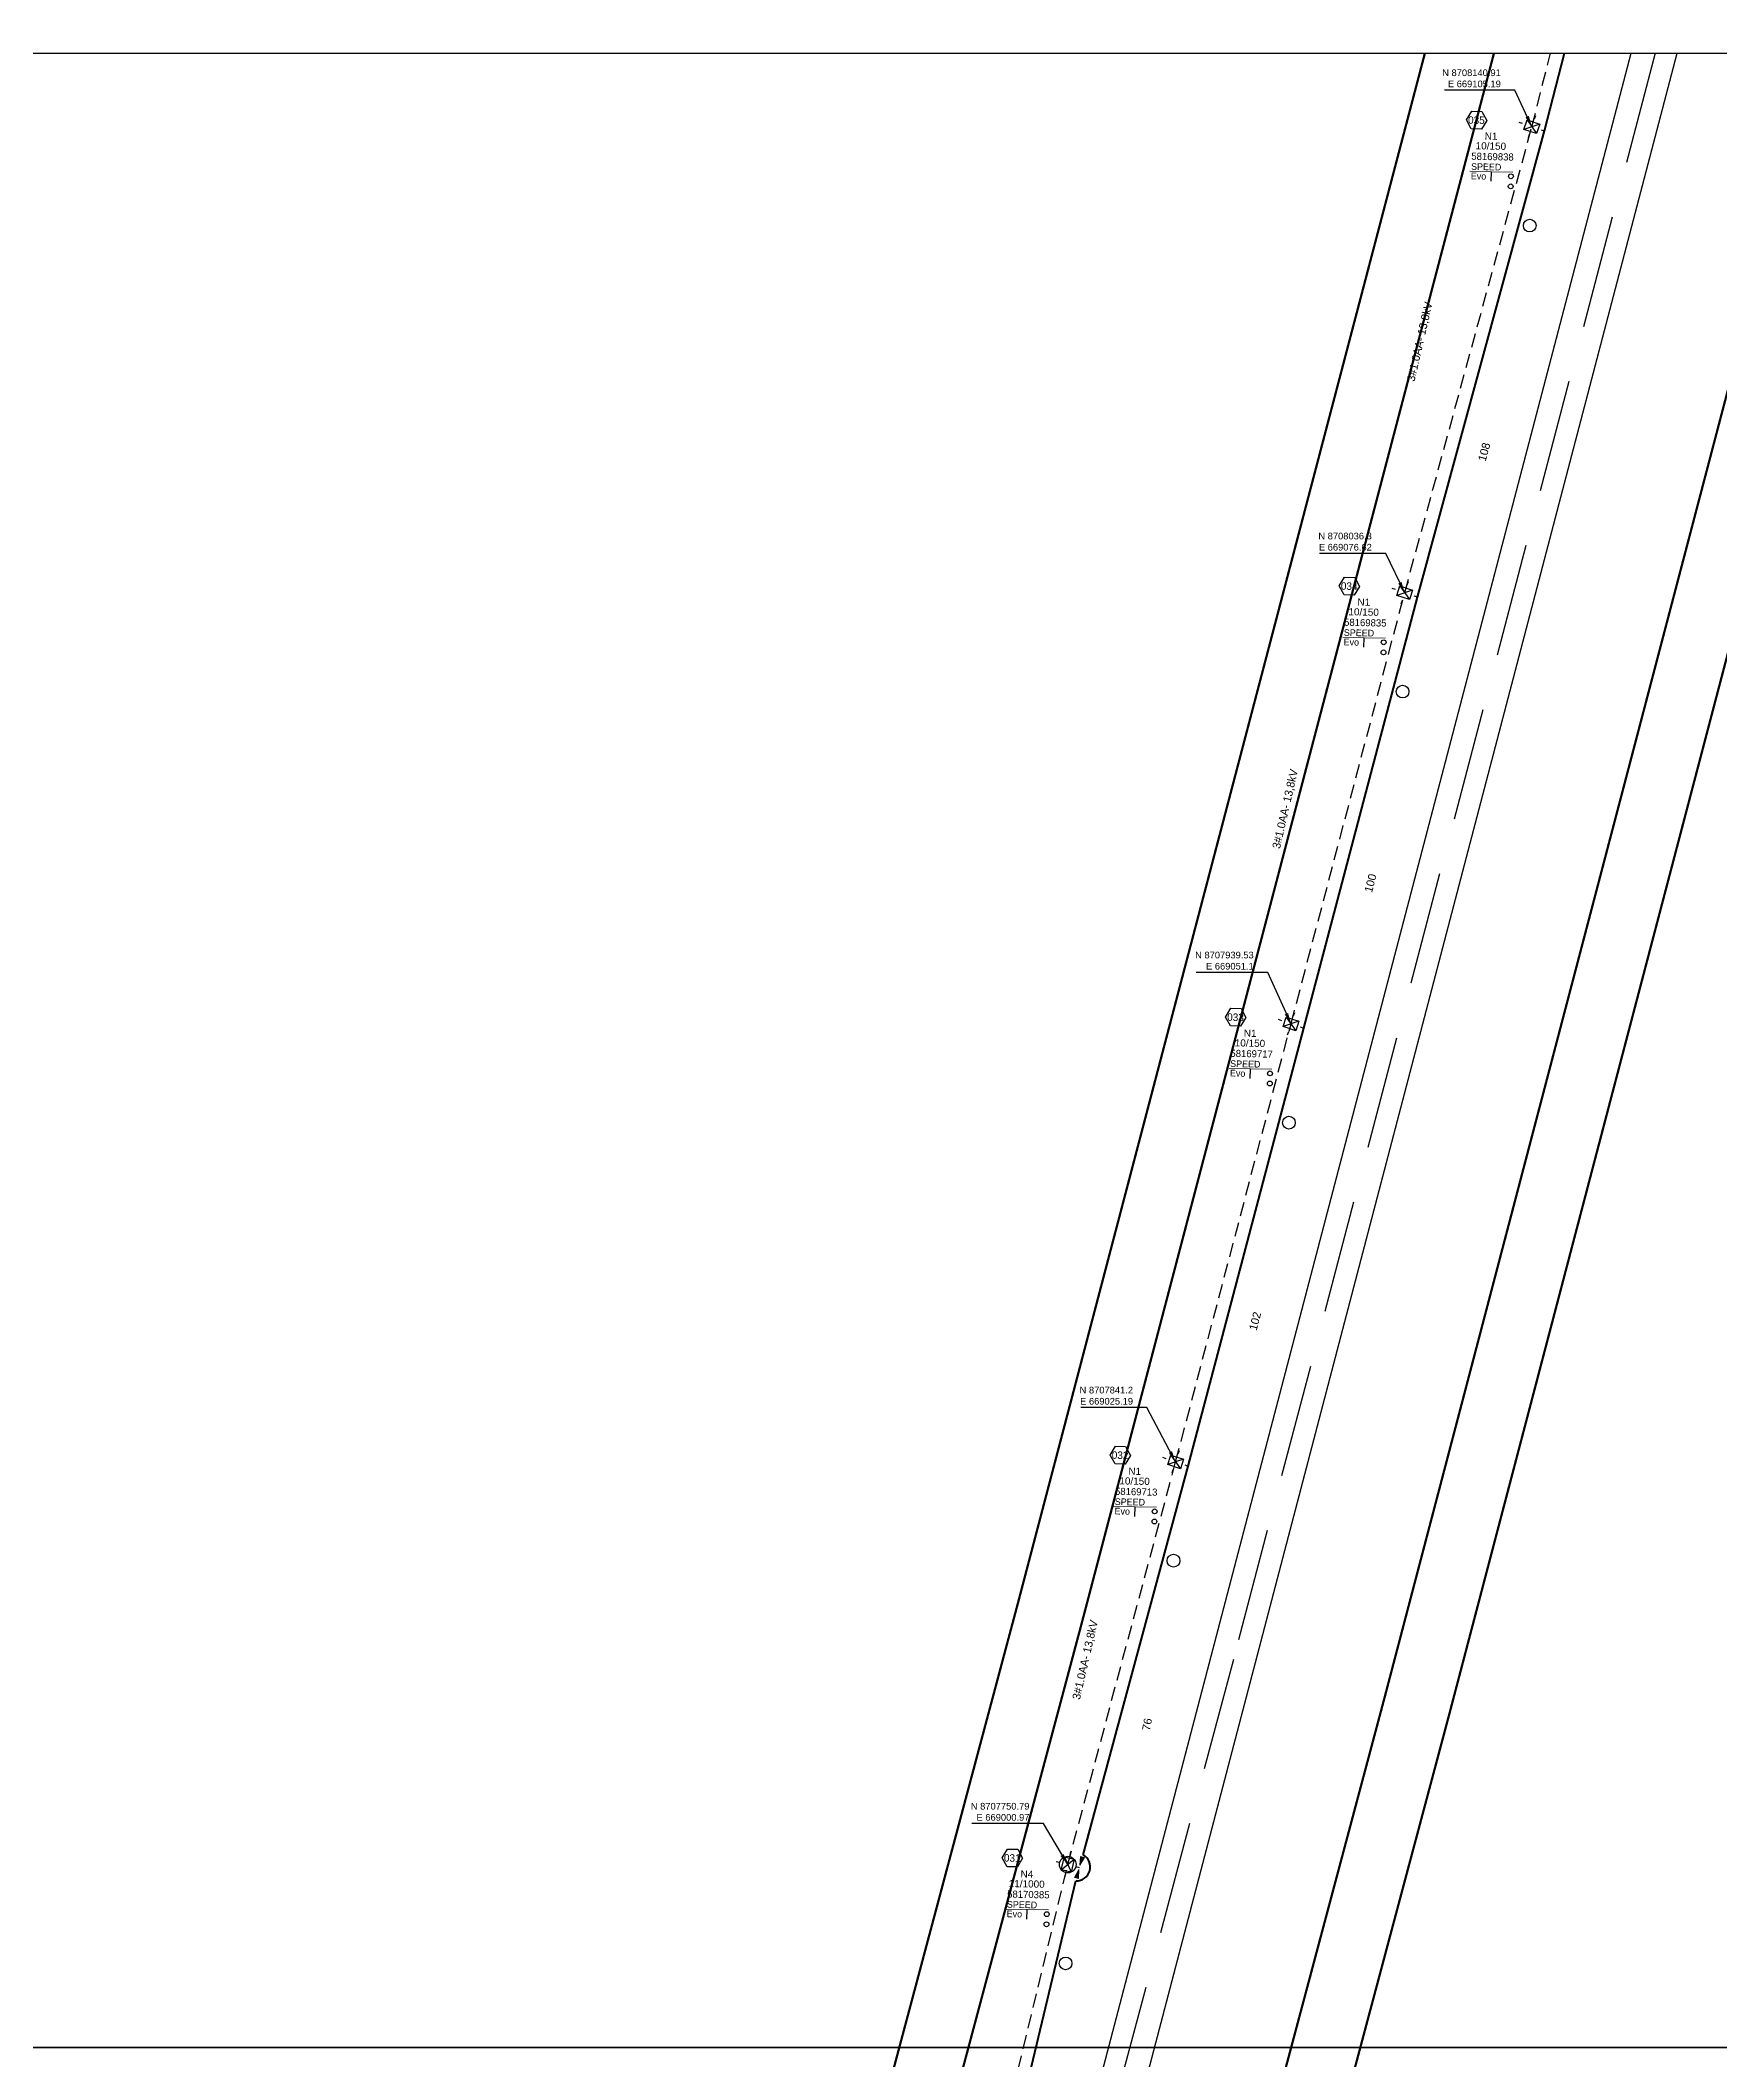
# Model space of a CAD drawing. Header units: millimetres. Extents: x -215 to 3236, y 776 to 3361.
# Drawn here: x 1613.4 to 1990.4, y 2907.3 to 3360.5 of the extents above; entities that cross this region are included whole.
import ezdxf
from ezdxf.enums import TextEntityAlignment as Align

# ---------------------------------------------------------------- set-up
doc = ezdxf.new("R2010")
doc.units = ezdxf.units.MM
for name, pattern in [('DASHEDX2', [38.1, 25.4, -12.7]), ('HIDDEN2', [4.7625, 3.175, -1.5875]), ('JIS_09_08', [10.75, 8, -0.55, 0.55, -0.55, 0.55, -0.55])]:
    doc.linetypes.add(name, pattern=pattern)
for name, color, linetype in [('0_FAIXA_DOMINIO_INVENTARIO_DNIT', 254, 'DASHEDX2'), ('COTAGEM', 1, 'Continuous'), ('DISTANCIA', 7, 'Continuous'), ('Estradas Geral -Dezembro 2017$0$Eixo Estrada', 6, 'Continuous'), ('Estradas Geral -Dezembro 2017$0$RUAS', 253, 'Continuous'), ('ID', 252, 'Continuous'), ('Loc. Geo', 240, 'Continuous'), ('MT', 3, 'HIDDEN2'), ('OCUPANTE', 7, 'Continuous'), ('POSTE', 7, 'Continuous'), ('POSTES', 7, 'Continuous'), ('TEXTO', 7, 'Continuous')]:
    doc.layers.add(name, color=color, linetype=linetype)
for name, color, linetype, lineweight in [('CABO PROJETADO', 1, 'Continuous', 40), ('CORDOALHA', 1, 'JIS_09_08', 9), ('Fibra', 1, 'Continuous', 40)]:
    doc.layers.add(name, color=color, linetype=linetype, lineweight=lineweight)
doc.layers.add('faixa n edificavel', color=7, linetype='DASHEDX2', true_color=0x7aafdf)
doc.layers.add('LAYER INVISIVEL', color=50, linetype='Continuous', plot=False)
doc.styles.add('Letra Tecnica', font='GOTHIC.TTF')
doc.styles.get("Standard").update_dxf_attribs({"font": 'arial.ttf'})
doc.dimstyles.new('EVO', dxfattribs={"dimtxt": 1.8, "dimasz": 3.5, "dimexe": 1.75, "dimexo": 0.875, "dimgap": 0.875, "dimtad": 1, "dimdec": 0, "dimdsep": 46, "dimlunit": 6, "dimtxsty": 'Standard', "dimcen": 3.5, "dimse1": 1, "dimse2": 1, "dimsd1": 1, "dimsd2": 1, "dimadec": 0, "dimazin": 0, "dimtfac": 1, "dimtdec": 0, "dimtmove": 0, "dimatfit": 3, "dimfxl": 1.75, "dimtolj": 1, "dimtzin": 0, "dimarcsym": 0})
doc.dimstyles.new('ISO-25', dxfattribs={"dimtxt": 2.5, "dimasz": 2.5, "dimexe": 1.25, "dimexo": 0.625, "dimtad": 1, "dimtxsty": 'Standard', "dimcen": 2.5, "dimadec": 0, "dimazin": 0, "dimtfac": 1, "dimtmove": 0, "dimatfit": 3, "dimfxl": 1, "dimarcsym": 0})

# ---------------------------------------------------------------- blocks, each defined once
blk = doc.blocks.new('*D75')
at = {"layer": 'Defpoints', "color": 0, "transparency": 16777216}
for p in [(1844.1, 2951.03, -25.08), (1855.47, 2948.28), (1818.37, 2844.86, -25.08)]:
    blk.add_point(p, dxfattribs=at)
at = {"layer": 'DISTANCIA', "color": 0, "transparency": 16777216, "insert": (1836.21, 2876.43), "char_height": 1.8, "attachment_point": 5, "rotation": 76.3807}
blk.add_mtext('\\A1;109', dxfattribs=at)
blk = doc.blocks.new('*U45')
at = {"layer": 'COTAGEM', "linetype": 'ByBlock'}
blk.add_lwpolyline([(-10151, 1221), (-11299, -766), (-13594, -766), (-14741, 1221), (-13594, 3209), (-11299, 3209)], close=True, dxfattribs=at)
at = {"layer": 'LAYER INVISIVEL'}
for p, q in [((-1828, 402), (-2610, 573)), ((472, 2150), (644, 2932)), ((-472, -2150), (-644, -2932)), ((1828, -402), (2610, -573))]:
    blk.add_line(p, q, dxfattribs=at)
for centre, radius in [((-4469, -11217), 544), ((-4469, -13492), 544), ((0, -22187), 1432)]:
    blk.add_circle(centre, radius, dxfattribs=at)
at = {"layer": 'OCUPANTE', "lineweight": 5}
for p, q in [((-8890, -10282), (-13695, -10282)), ((-4084, -10282), (-8890, -10282))]:
    blk.add_line(p, q, dxfattribs=at)
at = {"layer": 'OCUPANTE'}
blk.add_line((-8890, -12431), (-8890, -10282), dxfattribs=at)
at = {"layer": 'POSTES'}
for p, q in [((-1416, -1225), (-772, 1705)), ((-1416, -1225), (1416, 1225)), ((-772, 1705), (1416, 1225)), ((-772, 1705), (772, -1705)), ((1416, 1225), (772, -1705)), ((772, -1705), (-1416, -1225))]:
    blk.add_line(p, q, dxfattribs=at)
blk.add_circle((0, 0), 1872, dxfattribs=at)
at = {"layer": 'COTAGEM', "style": 'Letra Tecnica'}
blk.add_attdef('N', text='', height=1680, dxfattribs=at).set_placement((-12486, 2902), align=Align.MIDDLE_CENTER)
at = {"layer": 'ID', "style": 'Letra Tecnica'}
blk.add_attdef('ID', text='', height=1600, dxfattribs=at).set_placement((-13453, -5293), align=Align.MIDDLE_LEFT)
at = {"layer": 'OCUPANTE', "style": 'Letra Tecnica'}
for tag, p in [('E6', (232, 10940)), ('E5', (-13464, -6276)), ('E3', (-13464, -8467)), ('E4', (-8658, -8467)), ('E1', (-13464, -10616)), ('E2', (-8658, -10616))]:
    blk.add_attdef(tag, p, '', height=1500, dxfattribs=at)
at = {"layer": 'TEXTO'}
for tag, p in [('REDE', (-9117, -708)), ('MODELO', (-9117, -2916))]:
    blk.add_attdef(tag, text='', height=1600, dxfattribs=at).set_placement(p, align=Align.MIDDLE_CENTER)
blk = doc.blocks.new('*U11')
at = {"layer": 'COTAGEM', "linetype": 'ByBlock'}
blk.add_lwpolyline([(-10151, 1221), (-11299, -766), (-13594, -766), (-14741, 1221), (-13594, 3209), (-11299, 3209)], close=True, dxfattribs=at)
at = {"layer": 'LAYER INVISIVEL'}
for p, q in [((-2102, 654), (-2866, 891)), ((556, 1788), (794, 2551)), ((-556, -1788), (-794, -2551)), ((2102, -654), (2866, -891))]:
    blk.add_line(p, q, dxfattribs=at)
for centre, radius in [((-4469, -11217), 544), ((-4469, -13492), 544), ((0, -22187), 1432)]:
    blk.add_circle(centre, radius, dxfattribs=at)
at = {"layer": 'OCUPANTE', "lineweight": 5}
for p, q in [((-8890, -10282), (-13695, -10282)), ((-4084, -10282), (-8890, -10282))]:
    blk.add_line(p, q, dxfattribs=at)
at = {"layer": 'OCUPANTE'}
blk.add_line((-8890, -12431), (-8890, -10282), dxfattribs=at)
at = {"layer": 'POSTES'}
for p, q in [((-1765, -624), (-1100, 1515)), ((1765, 624), (-1765, -624)), ((-1100, 1515), (1765, 624)), ((-1100, 1515), (1100, -1515)), ((1765, 624), (1100, -1515)), ((1100, -1515), (-1765, -624))]:
    blk.add_line(p, q, dxfattribs=at)
at = {"layer": 'COTAGEM', "style": 'Letra Tecnica'}
blk.add_attdef('N', text='', height=1680, dxfattribs=at).set_placement((-12486, 2902), align=Align.MIDDLE_CENTER)
at = {"layer": 'ID', "style": 'Letra Tecnica'}
blk.add_attdef('ID', text='', height=1600, dxfattribs=at).set_placement((-13453, -5293), align=Align.MIDDLE_LEFT)
at = {"layer": 'OCUPANTE', "style": 'Letra Tecnica'}
for tag, p in [('E6', (232, 10940)), ('E5', (-13464, -6276)), ('E3', (-13464, -8467)), ('E4', (-8658, -8467)), ('E1', (-13464, -10616)), ('E2', (-8658, -10616))]:
    blk.add_attdef(tag, p, '', height=1500, dxfattribs=at)
at = {"layer": 'TEXTO'}
for tag, p in [('REDE', (-9117, -708)), ('MODELO', (-9117, -2916))]:
    blk.add_attdef(tag, text='', height=1600, dxfattribs=at).set_placement(p, align=Align.MIDDLE_CENTER)
blk = doc.blocks.new('*D78')
at = {"layer": 'Defpoints', "color": 0, "transparency": 16777216}
for p in [(1857.99, 3025.3, -25.08), (1871.29, 3022.81), (1844.1, 2951.03, -25.08)]:
    blk.add_point(p, dxfattribs=at)
at = {"layer": 'DISTANCIA', "color": 0, "transparency": 16777216, "insert": (1861.92, 2982.51), "char_height": 1.8, "attachment_point": 5, "rotation": 79.4006}
blk.add_mtext('\\A1;76', dxfattribs=at)
blk = doc.blocks.new('*D79')
at = {"layer": 'Defpoints', "color": 0, "transparency": 16777216}
for p in [(1894.22, 3139.76, -25.08), (1904.86, 3136.96), (1868.31, 3041.44, -25.08)]:
    blk.add_point(p, dxfattribs=at)
at = {"layer": 'DISTANCIA', "color": 0, "transparency": 16777216, "insert": (1886.17, 3073.04), "char_height": 1.8, "attachment_point": 5, "rotation": 75.238}
blk.add_mtext('\\A1;102', dxfattribs=at)
blk = doc.blocks.new('*D80')
at = {"layer": 'Defpoints', "color": 0, "transparency": 16777216}
for p in [(1919.74, 3236.54, -25.08), (1930.38, 3233.73), (1894.22, 3139.76, -25.08)]:
    blk.add_point(p, dxfattribs=at)
at = {"layer": 'DISTANCIA', "color": 0, "transparency": 16777216, "insert": (1912.07, 3171.36), "char_height": 1.8, "attachment_point": 5, "rotation": 75.2277}
blk.add_mtext('\\A1;100', dxfattribs=at)
blk = doc.blocks.new('*D81')
at = {"layer": 'Defpoints', "color": 0, "transparency": 16777216}
for p in [(1948.31, 3341.15, -25.08), (1958.62, 3338.33), (1919.74, 3236.54, -25.08)]:
    blk.add_point(p, dxfattribs=at)
at = {"layer": 'DISTANCIA', "color": 0, "transparency": 16777216, "insert": (1937.6, 3268.15), "char_height": 1.8, "attachment_point": 5, "rotation": 74.7276}
blk.add_mtext('\\A1;108', dxfattribs=at)
blk = doc.blocks.new('*U40')
at = {"layer": 'CABO PROJETADO'}
h = blk.add_hatch(color=256, dxfattribs=at)
h.dxf.hatch_style = 1
h.paths.add_polyline_path([(0.15, 0.49), (1.17, 2.19), (0.3, 2.47)])
h = blk.add_hatch(color=256, dxfattribs=at)
h.dxf.hatch_style = 1
h.paths.add_polyline_path([(-0.13, -0.5), (-1.06, -2.3), (-0.18, -2.53)])
at = {"layer": 'CORDOALHA'}
for points in [[(0.15, 0.49), (1.17, 2.19), (0.3, 2.47), (0.15, 0.49)], [(-0.13, -0.5), (-1.06, -2.3), (-0.18, -2.53)]]:
    blk.add_lwpolyline(points, close=True, dxfattribs=at)
blk = doc.blocks.new('*U51')
blk.add_lwpolyline([(0, 447.69), (782.35, 447.69), (782.35, 0), (0, 0)], close=True)
at = {"color": 252, "style": 'Letra Tecnica'}
for tag, p in [('NP', (751.81, 65.13)), ('NT', (751.81, 53.82))]:
    blk.add_attdef(tag, text='', height=3, dxfattribs=at).set_placement(p, align=Align.TOP_LEFT)
at = {"style": 'Letra Tecnica'}
blk.add_attdef('N', text='', height=25, dxfattribs=at).set_placement((724.91, 31.49), align=Align.TOP_LEFT)

msp = doc.modelspace()

# ---------------------------------------------------------------- linework, layer by layer
at = {"layer": '0_FAIXA_DOMINIO_INVENTARIO_DNIT', "linetype": 'DASHEDX2', "const_width": 0.5}
for points in [[(2012.853, 3360.286), (1915.121, 2988.126), (1850.577, 2746.386), (1797.502, 2551.368), (1702.716, 2190.412), (1674.269, 2082.811), (1664.15, 2037.403), (1641.546, 1945.521), (1615.061, 1845.544), (1577.146, 1699.775), (1519.087, 1480.056), (1463.869, 1272.064), (1415.41, 1087.737)], [(1939.796, 3357.683), (1847.453, 3006.044), (1782.989, 2764.606), (1729.877, 2569.449), (1635.027, 2208.247), (1606.244, 2099.376), (1595.993, 2053.379), (1573.721, 1962.846), (1547.355, 1863.317), (1509.434, 1717.527), (1451.421, 1497.979), (1396.191, 1289.944), (1347.711, 1105.535)]]:
    msp.add_lwpolyline(points, dxfattribs=at)
at = {"layer": 'Estradas Geral -Dezembro 2017$0$Eixo Estrada', "linetype": 'DASHEDX2'}
msp.add_lwpolyline([(1975.983, 3357.683), (1881.287, 2997.085), (1816.783, 2755.496), (1763.689, 2560.409), (1668.871, 2199.329), (1640.256, 2091.094), (1630.072, 2045.391), (1607.633, 1954.184), (1581.208, 1854.43), (1543.29, 1708.651), (1485.254, 1489.018), (1430.03, 1281.004), (1381.56, 1096.636)], dxfattribs=at)
at = {"layer": 'Estradas Geral -Dezembro 2017$0$RUAS'}
for points in [[(1620.019, 2022.583), (1639.634, 2106.136), (1653.211, 2158.615), (1713.148, 2392.597), (1834.629, 2838.761), (1970.615, 3357.683)], [(1629.754, 2020.298), (1649.344, 2103.741), (1662.896, 2156.122), (1722.816, 2390.043), (1844.291, 2836.179), (1980.952, 3357.683)]]:
    msp.add_lwpolyline(points, dxfattribs=at)
at = {"layer": 'faixa n edificavel', "color": 143, "linetype": 'DASHEDX2', "true_color": 0x7aafdf, "const_width": 0.5}
msp.add_lwpolyline([(1924.288, 3357.683), (1832.953, 3009.884), (1768.506, 2768.511), (1715.385, 2573.324), (1620.522, 2212.069), (1591.667, 2102.926), (1581.388, 2056.803), (1559.187, 1966.559), (1532.846, 1867.125), (1494.925, 1721.331), (1436.92, 1501.819), (1381.689, 1293.775), (1333.204, 1109.349)], dxfattribs=at)
at = {"layer": 'faixa n edificavel', "color": 143, "true_color": 0x7aafdf, "const_width": 0.5}
msp.add_lwpolyline([(2027.678, 3357.683), (2027.362, 3356.478), (1929.622, 2984.286), (1865.06, 2742.482), (1811.993, 2547.494), (1717.221, 2186.59), (1688.846, 2079.262), (1678.755, 2033.98), (1656.08, 1941.809), (1629.569, 1841.735), (1591.656, 1695.971), (1533.587, 1476.216), (1478.372, 1268.233), (1429.917, 1083.923)], dxfattribs=at)
at = {"layer": 'Fibra'}
for p, q in [((1951.153, 3340.195), (1955.619, 3357.683)), ((1922.589, 3235.585), (1951.153, 3340.195)), ((1897.07, 3138.81), (1922.589, 3235.585)), ((1871.161, 3040.486), (1897.07, 3138.81)), ((1847.576, 2953.23), (1871.161, 3040.486)), ((1821.323, 2844.312), (1845.914, 2947.379))]:
    msp.add_line(p, q, dxfattribs=at)
msp.add_arc((1846.032, 2950.507), 3.13, 267.82621, 60.45393, dxfattribs=at)
at = {"layer": 'MT'}
msp.add_line((1818.373, 2844.864), (1844.096, 2951.032), dxfattribs=at)
msp.add_lwpolyline([(1844.096, 2951.032), (1868.315, 3041.439), (1894.224, 3139.763), (1919.743, 3236.538), (1948.306, 3341.148), (1952.457, 3357.683)], dxfattribs=at)

# ---------------------------------------------------------------- block references
for name, p in [('*U51', (1551.092, 2909.996)), ('*U40', (1846.685, 2950.405)), ('*U51', (1432.122, 2462.309))]:
    msp.add_blockref(name, p)
at = {"layer": 'POSTE'}
ref = msp.add_blockref('*U11', (1948.306, 3341.148), dxfattribs=dict(at, xscale=0.001, yscale=0.001, zscale=0.001, rotation=358.7705005782111))
ref.add_attrib('N', '035', dxfattribs={"layer": 'COTAGEM', "height": 1.68, "rotation": 358.7705, "style": 'Letra Tecnica'}).set_placement((1935.85, 3342.637), align=Align.MIDDLE_CENTER)
ref.add_attrib('MODELO', '10/150', dxfattribs={"layer": 'TEXTO', "height": 1.6, "rotation": 358.7705}).set_placement((1939.095, 3336.828), align=Align.MIDDLE_CENTER)
ref.add_attrib('REDE', 'N1', dxfattribs={"layer": 'TEXTO', "height": 1.6, "rotation": 358.7705}).set_placement((1939.142, 3339.037), align=Align.MIDDLE_CENTER)
ref.add_attrib('ID', '58169838', dxfattribs={"layer": 'ID', "height": 1.6, "rotation": 358.7705, "style": 'Letra Tecnica'}).set_placement((1934.708, 3334.546), align=Align.MIDDLE_LEFT)
ref.add_attrib('E1', 'Evo', (1934.586, 3329.352), dxfattribs={"layer": 'OCUPANTE', "height": 1.5, "rotation": 358.7705, "style": 'Letra Tecnica'})
ref.add_attrib('E3', 'SPEED', (1934.632, 3331.472), dxfattribs={"layer": 'OCUPANTE', "height": 1.5, "rotation": 358.7705, "style": 'Letra Tecnica'})
ref = msp.add_blockref('*U11', (1919.743, 3236.538), dxfattribs=dict(at, xscale=0.001, yscale=0.001, zscale=0.001, rotation=358.7705005782111))
ref.add_attrib('N', '034', dxfattribs={"layer": 'COTAGEM', "height": 1.68, "rotation": 358.7705, "style": 'Letra Tecnica'}).set_placement((1907.286, 3238.028), align=Align.MIDDLE_CENTER)
ref.add_attrib('MODELO', '10/150', dxfattribs={"layer": 'TEXTO', "height": 1.6, "rotation": 358.7705}).set_placement((1910.531, 3232.219), align=Align.MIDDLE_CENTER)
ref.add_attrib('REDE', 'N1', dxfattribs={"layer": 'TEXTO', "height": 1.6, "rotation": 358.7705}).set_placement((1910.578, 3234.427), align=Align.MIDDLE_CENTER)
ref.add_attrib('ID', '58169835', dxfattribs={"layer": 'ID', "height": 1.6, "rotation": 358.7705, "style": 'Letra Tecnica'}).set_placement((1906.144, 3229.936), align=Align.MIDDLE_LEFT)
ref.add_attrib('E1', 'Evo', (1906.023, 3224.742), dxfattribs={"layer": 'OCUPANTE', "height": 1.5, "rotation": 358.7705, "style": 'Letra Tecnica'})
ref.add_attrib('E3', 'SPEED', (1906.068, 3226.862), dxfattribs={"layer": 'OCUPANTE', "height": 1.5, "rotation": 358.7705, "style": 'Letra Tecnica'})
ref = msp.add_blockref('*U11', (1894.224, 3139.763), dxfattribs=dict(at, xscale=0.001, yscale=0.001, zscale=0.001, rotation=358.7705005782111))
ref.add_attrib('N', '033', dxfattribs={"layer": 'COTAGEM', "height": 1.68, "rotation": 358.7705, "style": 'Letra Tecnica'}).set_placement((1881.767, 3141.252), align=Align.MIDDLE_CENTER)
ref.add_attrib('MODELO', '10/150', dxfattribs={"layer": 'TEXTO', "height": 1.6, "rotation": 358.7705}).set_placement((1885.012, 3135.443), align=Align.MIDDLE_CENTER)
ref.add_attrib('REDE', 'N1', dxfattribs={"layer": 'TEXTO', "height": 1.6, "rotation": 358.7705}).set_placement((1885.059, 3137.652), align=Align.MIDDLE_CENTER)
ref.add_attrib('ID', '58169717', dxfattribs={"layer": 'ID', "height": 1.6, "rotation": 358.7705, "style": 'Letra Tecnica'}).set_placement((1880.625, 3133.161), align=Align.MIDDLE_LEFT)
ref.add_attrib('E1', 'Evo', (1880.504, 3127.967), dxfattribs={"layer": 'OCUPANTE', "height": 1.5, "rotation": 358.7705, "style": 'Letra Tecnica'})
ref.add_attrib('E3', 'SPEED', (1880.549, 3130.087), dxfattribs={"layer": 'OCUPANTE', "height": 1.5, "rotation": 358.7705, "style": 'Letra Tecnica'})
ref = msp.add_blockref('*U11', (1868.315, 3041.439), dxfattribs=dict(at, xscale=0.001, yscale=0.001, zscale=0.001, rotation=358.7705005782111))
ref.add_attrib('N', '032', dxfattribs={"layer": 'COTAGEM', "height": 1.68, "rotation": 358.7705, "style": 'Letra Tecnica'}).set_placement((1855.858, 3042.928), align=Align.MIDDLE_CENTER)
ref.add_attrib('MODELO', '10/150', dxfattribs={"layer": 'TEXTO', "height": 1.6, "rotation": 358.7705}).set_placement((1859.103, 3037.119), align=Align.MIDDLE_CENTER)
ref.add_attrib('REDE', 'N1', dxfattribs={"layer": 'TEXTO', "height": 1.6, "rotation": 358.7705}).set_placement((1859.151, 3039.328), align=Align.MIDDLE_CENTER)
ref.add_attrib('ID', '58169713', dxfattribs={"layer": 'ID', "height": 1.6, "rotation": 358.7705, "style": 'Letra Tecnica'}).set_placement((1854.717, 3034.836), align=Align.MIDDLE_LEFT)
ref.add_attrib('E1', 'Evo', (1854.595, 3029.643), dxfattribs={"layer": 'OCUPANTE', "height": 1.5, "rotation": 358.7705, "style": 'Letra Tecnica'})
ref.add_attrib('E3', 'SPEED', (1854.64, 3031.763), dxfattribs={"layer": 'OCUPANTE', "height": 1.5, "rotation": 358.7705, "style": 'Letra Tecnica'})
ref = msp.add_blockref('*U45', (1844.096, 2951.032), dxfattribs=dict(at, xscale=0.001, yscale=0.001, zscale=0.001, rotation=358.7705005782111))
ref.add_attrib('N', '031', dxfattribs={"layer": 'COTAGEM', "height": 1.68, "rotation": 358.7705, "style": 'Letra Tecnica'}).set_placement((1831.639, 2952.521), align=Align.MIDDLE_CENTER)
ref.add_attrib('MODELO', '11/1000', dxfattribs={"layer": 'TEXTO', "height": 1.6, "rotation": 358.7705}).set_placement((1834.884, 2946.713), align=Align.MIDDLE_CENTER)
ref.add_attrib('REDE', 'N4', dxfattribs={"layer": 'TEXTO', "height": 1.6, "rotation": 358.7705}).set_placement((1834.932, 2948.921), align=Align.MIDDLE_CENTER)
ref.add_attrib('ID', '58170385', dxfattribs={"layer": 'ID', "height": 1.6, "rotation": 358.7705, "style": 'Letra Tecnica'}).set_placement((1830.497, 2944.43), align=Align.MIDDLE_LEFT)
ref.add_attrib('E1', 'Evo', (1830.376, 2939.236), dxfattribs={"layer": 'OCUPANTE', "height": 1.5, "rotation": 358.7705, "style": 'Letra Tecnica'})
ref.add_attrib('E3', 'SPEED', (1830.421, 2941.356), dxfattribs={"layer": 'OCUPANTE', "height": 1.5, "rotation": 358.7705, "style": 'Letra Tecnica'})

# ---------------------------------------------------------------- texts
at = {"layer": 'Loc. Geo', "char_height": 1.5, "attachment_point": 9}
for s, insert in [('N 8708140.91\\PE 669105.19', (1941.33, 3349.998)), ('N 8708036.3\\PE 669076.62', (1912.362, 3245.993)), ('N 8707939.53\\PE 669051.1', (1885.858, 3151.93)), ('N 8707841.2\\PE 669025.19', (1858.76, 3054.273)), ('N 8707750.79\\PE 669000.97', (1835.499, 2960.862))]:
    msp.add_mtext(s, dxfattribs=dict(at, insert=insert))
at = {"layer": 'MT', "style": 'Letra Tecnica'}
for p in [(1921.948, 3283.837), (1891.734, 3178.944), (1846.826, 2987.935)]:
    msp.add_text('3#1.0AA- 13,8kV', height=1.8, rotation=77.12319, dxfattribs=at).set_placement(p)

# ---------------------------------------------------------------- dimensions: what is measured, and where the dimension line sits
at = {"layer": 'DISTANCIA'}
for base, p1, p2, angle, picture, middle in [((1958.619, 3338.332, 25.082), (1919.743, 3236.538), (1948.306, 3341.148), 74.72756, '*D81', (1939.328, 3267.681, 25.082)), ((1930.376, 3233.734, 25.082), (1894.224, 3139.763), (1919.743, 3236.538), 75.22773, '*D80', (1913.809, 3170.906, 25.082)), ((1904.864, 3136.959, 25.082), (1868.315, 3041.439), (1894.224, 3139.763), 75.23797, '*D79', (1887.9, 3072.582, 25.082)), ((1871.286, 3022.813, 25.082), (1844.096, 2951.032), (1857.994, 3025.3), 79.40057, '*D78', (1863.681, 2982.175, 25.082)), ((1855.468, 2948.277, 25.082), (1818.373, 2844.864), (1844.096, 2951.032), 76.38072, '*D75', (1837.958, 2876.007, 25.082))]:
    dim = msp.add_linear_dim(base=base, p1=p1, p2=p2, angle=angle, dimstyle='EVO', dxfattribs=at)
    dim.commit()
    dim.dimension.update_dxf_attribs({"geometry": picture, "text_midpoint": middle, "dimtype": 161})

# ---------------------------------------------------------------- leaders
at = {"layer": 'Loc. Geo', "annotation_type": 0, "has_hookline": 1, "hookline_direction": 1}
for points, text_width in [([(1948.306, 3341.148), (1944.455, 3349.373), (1941.955, 3349.373)], 12.622), ([(1919.743, 3236.538), (1915.487, 3245.368), (1912.987, 3245.368)], 11.746), ([(1894.224, 3139.763), (1888.983, 3151.305), (1886.483, 3151.305)], 12.912), ([(1868.315, 3041.439), (1861.885, 3053.648), (1859.385, 3053.648)], 11.731), ([(1844.096, 2951.032), (1838.624, 2960.237), (1836.124, 2960.237)], 12.915)]:
    msp.add_leader(points, dimstyle='ISO-25', dxfattribs=dict(at, text_width=text_width))

doc.saveas('drawing.dxf')
